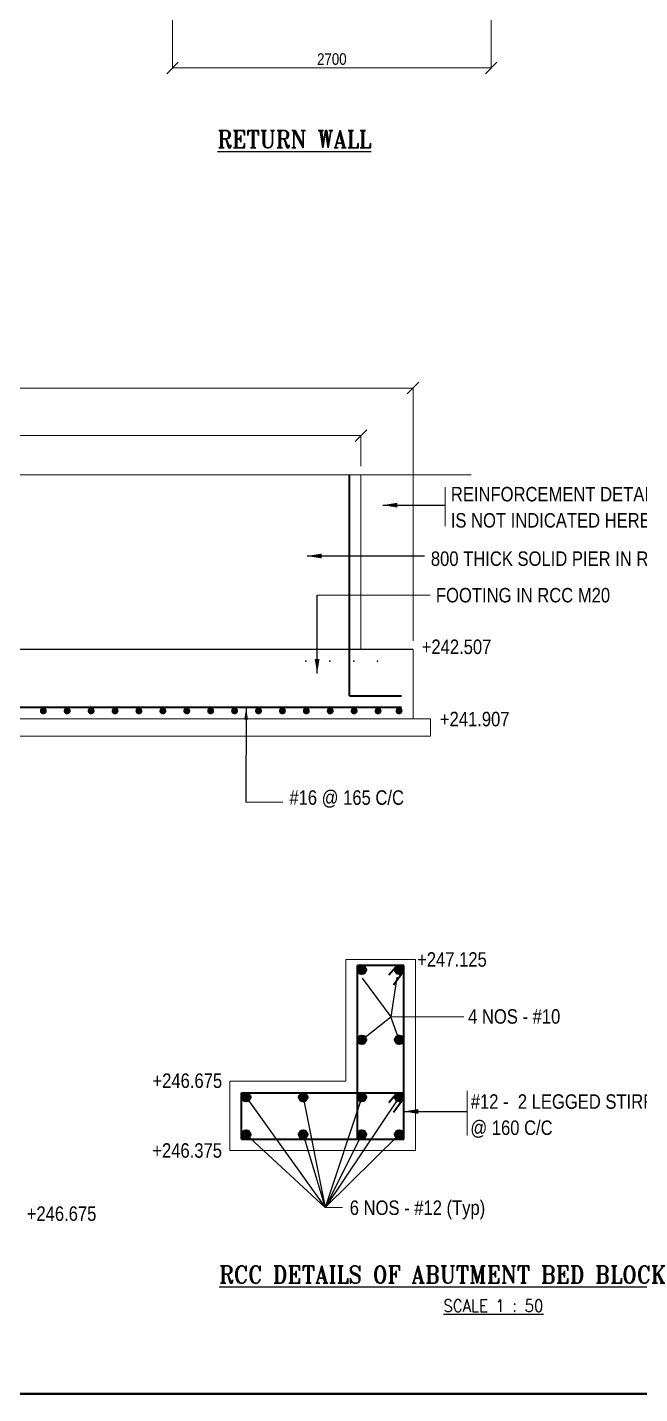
# Model space of a CAD drawing. Header units: millimetres. Extents: x 909709 to 971015, y -310804 to -265208.
# Drawn here: x 939961 to 950531, y -310804 to -287199 of the extents above; entities that cross this region are included whole.
import ezdxf
from ezdxf.enums import TextEntityAlignment as Align

# ---------------------------------------------------------------- set-up
doc = ezdxf.new("R2010")
doc.units = ezdxf.units.MM
doc.header["$LTSCALE"] = 300
doc.header["$MEASUREMENT"] = 0
for name, color, linetype, lineweight in [('DWG TEXT', 3, 'Continuous', 25), ('elevations', 7, 'Continuous', 25), ('MAIN', 7, 'Continuous', 25)]:
    doc.layers.add(name, color=color, linetype=linetype, lineweight=lineweight)
doc.layers.add('steel', color=7, linetype='Continuous')
doc.styles.add('ARIAL NARROW', font='ARIALN.TTF', dxfattribs={"height": 250})
doc.styles.add('ROMANT', font='romant')
doc.styles.get("Standard").update_dxf_attribs({"font": 'ARIALN.TTF', "height": 200})
doc.dimstyles.new('ISO-25', dxfattribs={"dimtxt": 200, "dimasz": 200, "dimexe": 1.25, "dimexo": 150, "dimgap": 50, "dimtad": 1, "dimdec": 1, "dimdsep": 46, "dimtxsty": 'Standard', "dimblk": 'OBLIQUE', "dimcen": 2.5, "dimdle": 1.25, "dimclrt": 256, "dimadec": 0, "dimazin": 0, "dimtfac": 1, "dimtdec": 1, "dimtmove": 0, "dimatfit": 3, "dimfxl": 1, "dimlwd": 15, "dimlwe": 13, "dimarcsym": 0})
doc.dimstyles.new('REIN FORCE 2', dxfattribs={"dimtxt": 250, "dimasz": 200, "dimexe": 1.25, "dimexo": 150, "dimgap": 100, "dimtad": 1, "dimdec": 1, "dimlfac": 0.5, "dimdsep": 46, "dimtxsty": 'ARIAL NARROW', "dimblk": 'OBLIQUE', "dimcen": 2.5, "dimdle": 1.25, "dimadec": 0, "dimazin": 0, "dimtfac": 1, "dimtdec": 1, "dimtmove": 0, "dimatfit": 3, "dimfxl": 1, "dimlwd": 15, "dimlwe": 13, "dimarcsym": 0})
doc.dimstyles.new('STANDARD$7', dxfattribs={"dimtxt": 2, "dimasz": 2, "dimexe": 1.25, "dimexo": 0.625, "dimtad": 1, "dimdec": 0, "dimlfac": 0.5, "dimdsep": 46, "dimtxsty": 'ARIAL NARROW', "dimcen": 2.5, "dimdle": 0.1, "dimse1": 1, "dimse2": 1, "dimadec": 0, "dimazin": 0, "dimtfac": 1, "dimtdec": 0, "dimtmove": 0, "dimatfit": 3, "dimfxl": 1, "dimtolj": 1, "dimtzin": 0, "dimarcsym": 0})

# ---------------------------------------------------------------- blocks, each defined once
blk = doc.blocks.new('_Oblique')
at = {"color": 0, "linetype": 'ByBlock', "lineweight": -2}
blk.add_line((-0.5, -0.5), (0.5, 0.5), dxfattribs=at)
blk = doc.blocks.new('*D41')
at = {"layer": 'Defpoints', "color": 0, "linetype": 'ByBlock', "transparency": 16777216}
for p in [(946620, -293431), (926820, -297947), (946620, -297947)]:
    blk.add_point(p, dxfattribs=at)
at = {"layer": 'MAIN', "color": 0, "linetype": 'Continuous', "lineweight": 15, "transparency": 16777216}
blk.add_line((926819, -293431), (946621, -293431), dxfattribs=at)
at = {"layer": 'MAIN', "color": 0, "linetype": 'ByBlock', "lineweight": 13, "transparency": 16777216}
for p, q in [((926820, -297797), (926820, -293430)), ((946620, -297797), (946620, -293430))]:
    blk.add_line(p, q, dxfattribs=at)
at = {"layer": 'MAIN', "color": 0, "linetype": 'ByBlock', "lineweight": 15, "transparency": 16777216, "xscale": 200, "yscale": 200, "zscale": 200, "rotation": 180}
blk.add_blockref('_Oblique', (926820, -293431), dxfattribs=at)
at = {"layer": 'MAIN', "color": 0, "linetype": 'ByBlock', "lineweight": 15, "transparency": 16777216, "xscale": 200, "yscale": 200, "zscale": 200}
blk.add_blockref('_Oblique', (946620, -293431), dxfattribs=at)
at = {"layer": 'MAIN', "color": 0, "linetype": 'ByBlock', "transparency": 16777216, "insert": (936720, -293203), "char_height": 250, "attachment_point": 5, "style": 'ARIAL NARROW'}
blk.add_mtext('11850', dxfattribs=at)
blk = doc.blocks.new('*D52')
at = {"layer": 'Defpoints', "color": 0, "linetype": 'ByBlock', "transparency": 16777216}
for p in [(927720, -294253), (927720, -294922), (945720, -294930)]:
    blk.add_point(p, dxfattribs=at)
at = {"layer": 'MAIN', "color": 0, "linetype": 'Continuous', "lineweight": 15, "transparency": 16777216}
blk.add_line((945721, -294253), (927719, -294253), dxfattribs=at)
at = {"layer": 'MAIN', "color": 0, "linetype": 'ByBlock', "lineweight": 13, "transparency": 16777216}
for p, q in [((927720, -294772), (927720, -294251)), ((945720, -294780), (945720, -294251))]:
    blk.add_line(p, q, dxfattribs=at)
at = {"layer": 'MAIN', "color": 0, "linetype": 'ByBlock', "lineweight": 15, "transparency": 16777216, "xscale": 200, "yscale": 200, "zscale": 200, "rotation": 180}
blk.add_blockref('_Oblique', (927720, -294253), dxfattribs=at)
at = {"layer": 'MAIN', "color": 0, "linetype": 'ByBlock', "lineweight": 15, "transparency": 16777216, "xscale": 200, "yscale": 200, "zscale": 200}
blk.add_blockref('_Oblique', (945720, -294253), dxfattribs=at)
at = {"layer": 'MAIN', "color": 0, "linetype": 'ByBlock', "transparency": 16777216, "insert": (936720, -294025), "char_height": 250, "attachment_point": 5, "style": 'ARIAL NARROW'}
blk.add_mtext('9250', dxfattribs=at)
blk = doc.blocks.new('*D95')
at = {"layer": 'Defpoints', "color": 0, "linetype": 'ByBlock', "transparency": 16777216}
for p in [(942467, -286543), (947967, -286543), (947967, -287901)]:
    blk.add_point(p, dxfattribs=at)
at = {"layer": 'DWG TEXT', "color": 0, "linetype": 'ByBlock', "lineweight": 13, "transparency": 16777216}
for p, q in [((942467, -286693), (942467, -287902)), ((947967, -286693), (947967, -287902))]:
    blk.add_line(p, q, dxfattribs=at)
at = {"layer": 'DWG TEXT', "color": 0, "linetype": 'Continuous', "lineweight": 15, "transparency": 16777216}
blk.add_line((942466, -287901), (947969, -287901), dxfattribs=at)
at = {"layer": 'DWG TEXT', "color": 0, "linetype": 'ByBlock', "lineweight": 15, "transparency": 16777216, "xscale": 200, "yscale": 200, "zscale": 200, "rotation": 180}
blk.add_blockref('_Oblique', (942467, -287901), dxfattribs=at)
at = {"layer": 'DWG TEXT', "color": 0, "linetype": 'ByBlock', "lineweight": 15, "transparency": 16777216, "xscale": 200, "yscale": 200, "zscale": 200}
blk.add_blockref('_Oblique', (947967, -287901), dxfattribs=at)
at = {"layer": 'DWG TEXT', "linetype": 'ByBlock', "transparency": 16777216, "insert": (945217, -287749), "char_height": 200, "attachment_point": 5}
blk.add_mtext('2700', dxfattribs=at)

msp = doc.modelspace()

# ---------------------------------------------------------------- hatches: boundary and pattern name
at = {"layer": 'steel', "linetype": 'ByBlock', "lineweight": 35}
for points in [[(945661.29, -303482.25), (945661.29, -303481.88, -0.41348564), (945736.29, -303407.06, -1), (945736.29, -303557.06, -0.41348564)], [(945661.29, -303482.25), (945661.29, -303481.88, -0.41348564), (945736.29, -303407.06, -1), (945736.29, -303557.06, -0.41348564)], [(946456.31, -303482.25), (946456.31, -303481.88, 0.41348564), (946381.31, -303407.06, 1), (946381.31, -303557.06, 0.41348564)], [(946456.31, -303482.25), (946456.31, -303481.88, 0.41348564), (946381.31, -303407.06, 1), (946381.31, -303557.06, 0.41348564)], [(945661.29, -304691.5), (945661.29, -304691.13, -0.41348564), (945736.29, -304616.32, -1), (945736.29, -304766.32, -0.41348564)], [(945661.29, -304691.5), (945661.29, -304691.13, -0.41348564), (945736.29, -304616.32, -1), (945736.29, -304766.32, -0.41348564)], [(946456.31, -304691.5), (946456.31, -304691.13, 0.41348564), (946381.31, -304616.32, 1), (946381.31, -304766.32, 0.41348564)], [(946456.31, -304691.5), (946456.31, -304691.13, 0.41348564), (946381.31, -304616.32, 1), (946381.31, -304766.32, 0.41348564)], [(943661.29, -305682.25), (943661.29, -305681.88, -0.41348564), (943736.29, -305607.06, -1), (943736.29, -305757.06, -0.41348564)], [(943661.29, -305682.25), (943661.29, -305681.88, -0.41348564), (943736.29, -305607.06, -1), (943736.29, -305757.06, -0.41348564)], [(944646.93, -305682.25), (944646.93, -305681.88, -0.41348564), (944721.93, -305607.06, -1), (944721.93, -305757.06, -0.41348564)], [(944646.93, -305682.25), (944646.93, -305681.88, -0.41348564), (944721.93, -305607.06, -1), (944721.93, -305757.06, -0.41348564)], [(945661.29, -305682.25), (945661.29, -305681.88, -0.41348564), (945736.29, -305607.06, -1), (945736.29, -305757.06, -0.41348564)], [(945661.29, -305682.25), (945661.29, -305681.88, -0.41348564), (945736.29, -305607.06, -1), (945736.29, -305757.06, -0.41348564)], [(946456.31, -305682.25), (946456.31, -305681.88, 0.41348564), (946381.31, -305607.06, 1), (946381.31, -305757.06, 0.41348564)], [(946456.31, -305682.25), (946456.31, -305681.88, 0.41348564), (946381.31, -305607.06, 1), (946381.31, -305757.06, 0.41348564)], [(943661.29, -306327.51), (943661.29, -306327.88, 0.41348564), (943736.29, -306402.7, 1), (943736.29, -306252.7, 0.41348564)], [(943661.29, -306327.51), (943661.29, -306327.88, 0.41348564), (943736.29, -306402.7, 1), (943736.29, -306252.7, 0.41348564)], [(944646.93, -306327.51), (944646.93, -306327.88, 0.41348564), (944721.93, -306402.7, 1), (944721.93, -306252.7, 0.41348564)], [(944646.93, -306327.51), (944646.93, -306327.88, 0.41348564), (944721.93, -306402.7, 1), (944721.93, -306252.7, 0.41348564)], [(945661.29, -306327.51), (945661.29, -306327.88, 0.41348564), (945736.29, -306402.7, 1), (945736.29, -306252.7, 0.41348564)], [(945661.29, -306327.51), (945661.29, -306327.88, 0.41348564), (945736.29, -306402.7, 1), (945736.29, -306252.7, 0.41348564)], [(946456.31, -306327.51), (946456.31, -306327.88, -0.41348564), (946381.31, -306402.7, -1), (946381.31, -306252.7, -0.41348564)], [(946456.31, -306327.51), (946456.31, -306327.88, -0.41348564), (946381.31, -306402.7, -1), (946381.31, -306252.7, -0.41348564)]]:
    msp.add_hatch(color=0, dxfattribs=at).paths.add_polyline_path(points)

# ---------------------------------------------------------------- linework, layer by layer
at = {"layer": 'DWG TEXT', "color": 0, "linetype": 'ByBlock'}
msp.add_line((946620.11, -297946.93), (926820.11, -297946.93), dxfattribs=at)
at = {"layer": 'MAIN', "color": 0, "lineweight": 9}
for p, q in [((936932.71, -294929.47), (947619.61, -294929.47)), ((946320.11, -294929.97), (946319.61, -294929.47)), ((947174.75, -295144.93), (947174.75, -295817.43)), ((944963.11, -297009.04), (946915.61, -297008.93)), ((943730.12, -300586.43), (944372.46, -300586.43)), ((946232.6, -304292.16), (947498.58, -304292.16)), ((947552.4, -305569.66), (947552.4, -306346.95)), ((945099.81, -307585.34), (945399.1, -307585.27))]:
    msp.add_line(p, q, dxfattribs=at)
at = {"layer": 'MAIN', "color": 0, "linetype": 'ByBlock', "lineweight": 18}
for p, q in [((945720.11, -297946.93), (945720.11, -294929.97)), ((946620.11, -299146.93), (946620.11, -297946.93)), ((926520.11, -299146.93), (946920.11, -299146.93)), ((946920.11, -299146.93), (946920.11, -299446.93)), ((946920.11, -299446.93), (926520.11, -299446.93)), ((946658.8, -303304.88), (945458.8, -303304.88)), ((945458.8, -305404.88), (945458.8, -303304.88)), ((946658.8, -306604.88), (946658.8, -303304.88)), ((943458.8, -305404.88), (945458.8, -305404.88)), ((943458.8, -306604.88), (943458.8, -305404.88)), ((943458.8, -306604.88), (946658.8, -306604.88))]:
    msp.add_line(p, q, dxfattribs=at)
at = {"layer": 'MAIN', "color": 0, "lineweight": 40}
msp.add_line((971014.76, -310804.47), (909708.72, -310804.47), dxfattribs=at)
at = {"layer": 'MAIN', "color": 0, "linetype": 'ByBlock'}
for p in [(944769.05, -298146.93), (945181.81, -298146.93), (945594.58, -298146.93), (946007.34, -298146.93), (940228.62, -298946.93), (940641.39, -298946.93), (941054.15, -298946.93), (941466.92, -298946.93), (941879.69, -298946.93), (942292.45, -298946.93), (942705.22, -298946.93), (943117.98, -298946.93), (943530.75, -298946.93), (943943.52, -298946.93), (944356.28, -298946.93), (944769.05, -298946.93), (945181.81, -298946.93), (945594.58, -298946.93), (946007.34, -298946.93), (946458.8, -306327.88)]:
    msp.add_point(p, dxfattribs=at)
at = {"layer": 'steel', "color": 0, "linetype": 'ByBlock', "lineweight": 35}
for p, q in [((945520.11, -298746.93), (945520.11, -294942.93)), ((945520.11, -298746.93), (946420.11, -298746.93)), ((927020.11, -298946.93), (946420.11, -298946.93)), ((946458.8, -303404.88), (945658.8, -303404.88)), ((945658.8, -306404.88), (945658.8, -303404.88)), ((946324.07, -303433.6), (946202.77, -303577.1)), ((946436.41, -303532.95), (946279, -303747.39)), ((946458.8, -306404.88), (946458.8, -303404.88)), ((943658.8, -305604.88), (946458.8, -305604.88)), ((943658.8, -306404.88), (943658.8, -305604.88)), ((946324.07, -305633.6), (946202.77, -305777.1)), ((946436.41, -305732.95), (946279, -305947.39)), ((943658.8, -306404.88), (946458.8, -306404.88))]:
    msp.add_line(p, q, dxfattribs=at)
at = {"layer": 'steel', "color": 0, "linetype": 'ByBlock', "lineweight": 35, "const_width": 60}
for points in [[(940206.27, -299008.16, -1), (940266.27, -299008.16, -1)], [(940619.03, -299008.16, -1), (940679.03, -299008.16, -1)], [(941031.8, -299008.16, -1), (941091.8, -299008.16, -1)], [(941444.57, -299008.16, -1), (941504.57, -299008.16, -1)], [(941857.33, -299008.16, -1), (941917.33, -299008.16, -1)], [(942270.1, -299008.16, -1), (942330.1, -299008.16, -1)], [(942682.86, -299008.16, -1), (942742.86, -299008.16, -1)], [(943095.63, -299008.16, -1), (943155.63, -299008.16, -1)], [(943508.4, -299008.16, -1), (943568.4, -299008.16, -1)], [(943921.16, -299008.16, -1), (943981.16, -299008.16, -1)], [(944333.93, -299008.16, -1), (944393.93, -299008.16, -1)], [(944746.69, -299008.16, -1), (944806.69, -299008.16, -1)], [(945159.46, -299008.16, -1), (945219.46, -299008.16, -1)], [(945572.22, -299008.16, -1), (945632.22, -299008.16, -1)], [(945984.99, -299008.16, -1), (946044.99, -299008.16, -1)], [(946347.83, -299008.16, -1), (946407.83, -299008.16, -1)]]:
    msp.add_lwpolyline(points, format="xyb", close=True, dxfattribs=at)
at = {"layer": 'steel', "color": 0, "linetype": 'ByBlock', "lineweight": 35}
for centre in [(945736.29, -303482.06), (945736.29, -303482.06), (946381.31, -303482.06), (946381.31, -303482.06), (945736.29, -304691.32), (945736.29, -304691.32), (946381.31, -304691.32), (946381.31, -304691.32), (943736.29, -305682.06), (943736.29, -305682.06), (944721.93, -305682.06), (944721.93, -305682.06), (945736.29, -305682.06), (945736.29, -305682.06), (946381.31, -305682.06), (946381.31, -305682.06), (943736.29, -306327.7), (943736.29, -306327.7), (944721.93, -306327.7), (944721.93, -306327.7), (945736.29, -306327.7), (945736.29, -306327.7), (946381.31, -306327.7), (946381.31, -306327.7)]:
    msp.add_circle(centre, 75, dxfattribs=at)

# ---------------------------------------------------------------- texts
at = {"color": 0, "style": 'ROMANT', "width": 0.9}
msp.add_text('%%URETURN WALL', height=300, dxfattribs=at).set_placement((943243.72, -289283.77))
for s, height, p in [('%%URCC DETAILS OF ABUTMENT BED BLOCK ', 300, (947218.93, -308896.86)), ('%%USCALE 1 : 50', 210, (948005.87, -309389.76))]:
    msp.add_text(s, height=height, dxfattribs=at).set_placement(p, align=Align.CENTER)
at = {"layer": 'DWG TEXT', "color": 0, "lineweight": 9, "style": 'ARIAL NARROW'}
msp.add_text('REINFORCEMENT DETAILS IN FOOTING', height=250, dxfattribs=at).set_placement((947271.94, -295388.97))
at = {"layer": 'DWG TEXT', "color": 0, "lineweight": 9, "char_height": 250, "attachment_point": 4, "style": 'ARIAL NARROW'}
for s, insert in [(' IS NOT INDICATED HERE FOR CLARITY', (947190.54, -295718.09)), ('800 THICK SOLID PIER IN RCC M25', (946926.53, -296380.08)), ('FOOTING IN RCC M20', (947013.86, -297011.3)), ('#16 @ 165 C/C ', (944484.18, -300531.11)), ('4 NOS - #10  ', (947569.43, -304289.03)), ('#12 -  2 LEGGED STIRRUPS ', (947615.49, -305759.24)), ('@ 160 C/C', (947608.32, -306234.85)), ('6 NOS - #12 (Typ) ', (945525.81, -307629.73))]:
    msp.add_mtext(s, dxfattribs=dict(at, insert=insert))
at = {"layer": 'elevations', "color": 0, "linetype": 'ByBlock', "style": 'ARIAL NARROW'}
msp.add_text(' +242.507', height=250, dxfattribs=at).set_placement((946689.05, -298025.99))
at = {"layer": 'elevations', "color": 0, "linetype": 'ByBlock', "char_height": 250, "width": 2930.8252, "attachment_point": 1, "style": 'ARIAL NARROW'}
for s, insert in [(' +241.907', (947002.56, -299025.06)), (' +247.125', (946609.65, -303177.79)), (' +246.675', (942041.12, -305272.34)), (' +246.375', (942038.18, -306478.04)), (' +246.675', (939870.21, -307568.92))]:
    msp.add_mtext(s, dxfattribs=dict(at, insert=insert))

# ---------------------------------------------------------------- dimensions: what is measured, and where the dimension line sits
at = {"layer": 'DWG TEXT', "color": 0, "linetype": 'ByBlock'}
dim = msp.add_linear_dim(base=(947967.43, -287900.98), p1=(942467.5, -286543.27), p2=(947967.43, -286543.27), text='2700', dimstyle='ISO-25', dxfattribs=at)
dim.commit()
dim.dimension.update_dxf_attribs({"geometry": '*D95', "text_midpoint": (945217.46, -287748.86)})
at = {"layer": 'MAIN', "color": 0, "linetype": 'ByBlock'}
for base, p1, p2, text, picture, middle in [((946620.11, -293430.89), (926820.11, -297946.93), (946620.11, -297946.93), '11850', '*D41', (936720.11, -293203.24)), ((927720.11, -294252.57), (945720.11, -294929.97), (927720.11, -294921.94), '9250', '*D52', (936720.11, -294024.93))]:
    dim = msp.add_linear_dim(base=base, p1=p1, p2=p2, text=text, dimstyle='REIN FORCE 2', dxfattribs=at)
    dim.commit()
    dim.dimension.update_dxf_attribs({"geometry": picture, "text_midpoint": middle})

# ---------------------------------------------------------------- leaders
at = {"layer": 'MAIN', "color": 0, "lineweight": 9}
for points, override in [([(946099.07, -295454.56), (947174.75, -295454.56)], {"dimtxt": 300, "dimasz": 250, "dimexe": 0.18, "dimexo": 0.0625, "dimgap": 0.09, "dimtad": 0, "dimtoh": 1, "dimlfac": 1, "dimzin": 0, "dimcen": 0.09, "dimdle": 200, "dimtdec": 4, "dimtofl": 0}), ([(944789.61, -296332.56), (946816.75, -296332.56)], {"dimtxt": 300, "dimasz": 250, "dimexe": 0.18, "dimexo": 0.0625, "dimgap": 0.09, "dimtad": 0, "dimtoh": 1, "dimlfac": 1, "dimzin": 0, "dimcen": 0.09, "dimdle": 200, "dimtdec": 4, "dimtofl": 0}), ([(944963.22, -298364.88), (944963.11, -297009.04)], {"dimtxt": 300, "dimasz": 250, "dimexe": 0.18, "dimexo": 0.0625, "dimgap": 0.09, "dimtad": 0, "dimtoh": 1, "dimlfac": 1, "dimzin": 0, "dimcen": 0.09, "dimdle": 200, "dimtdec": 4, "dimtofl": 0}), ([(943738.68, -298960.15), (943730.12, -300586.43)], {"dimtxt": 300, "dimasz": 200, "dimexe": 0.18, "dimexo": 0.0625, "dimgap": 0.09, "dimtad": 0, "dimtoh": 1, "dimlfac": 1, "dimzin": 0, "dimcen": 0.09, "dimdle": 200, "dimse1": 1, "dimse2": 1, "dimtdec": 4, "dimtofl": 0}), ([(945742.29, -303623.41), (946232.8, -304292.44)], {"dimtxt": 300, "dimasz": 100, "dimexe": 0.18, "dimexo": 0.0625, "dimgap": 0.09, "dimtad": 0, "dimtoh": 1, "dimlfac": 1, "dimzin": 0, "dimcen": 0.09, "dimdle": 200, "dimtdec": 4, "dimtofl": 0}), ([(946340.02, -303610.24), (946232.8, -304292.44)], {"dimtxt": 300, "dimasz": 100, "dimexe": 0.18, "dimexo": 0.0625, "dimgap": 0.09, "dimtad": 0, "dimtoh": 1, "dimlfac": 1, "dimzin": 0, "dimcen": 0.09, "dimdle": 200, "dimtdec": 4, "dimtofl": 0}), ([(945736.29, -304691.32), (946232.8, -304291.89)], {"dimtxt": 300, "dimasz": 100, "dimexe": 0.18, "dimexo": 0.0625, "dimgap": 0.09, "dimtad": 0, "dimtoh": 1, "dimlfac": 1, "dimzin": 0, "dimcen": 0.09, "dimdle": 200, "dimtdec": 4, "dimtofl": 0}), ([(946381.31, -304691.32), (946232.8, -304291.89)], {"dimtxt": 300, "dimasz": 100, "dimexe": 0.18, "dimexo": 0.0625, "dimgap": 0.09, "dimtad": 0, "dimtoh": 1, "dimlfac": 1, "dimzin": 0, "dimcen": 0.09, "dimdle": 200, "dimtdec": 4, "dimtofl": 0}), ([(943736.29, -305682.06), (945099.85, -307585.38)], {"dimtxt": 300, "dimasz": 100, "dimexe": 0.18, "dimexo": 0.0625, "dimgap": 0.09, "dimtad": 0, "dimtoh": 1, "dimlfac": 1, "dimzin": 0, "dimcen": 0.09, "dimdle": 200, "dimtdec": 4, "dimtofl": 0}), ([(944721.93, -305682.06), (945099.85, -307585.38)], {"dimtxt": 300, "dimasz": 100, "dimexe": 0.18, "dimexo": 0.0625, "dimgap": 0.09, "dimtad": 0, "dimtoh": 1, "dimlfac": 1, "dimzin": 0, "dimcen": 0.09, "dimdle": 200, "dimtdec": 4, "dimtofl": 0}), ([(945736.29, -305682.06), (945099.81, -307585.34)], {"dimtxt": 300, "dimasz": 100, "dimexe": 0.18, "dimexo": 0.0625, "dimgap": 0.09, "dimtad": 0, "dimtoh": 1, "dimlfac": 1, "dimzin": 0, "dimcen": 0.09, "dimdle": 200, "dimtdec": 4, "dimtofl": 0}), ([(946381.31, -305682.06), (945099.81, -307585.34)], {"dimtxt": 300, "dimasz": 100, "dimexe": 0.18, "dimexo": 0.0625, "dimgap": 0.09, "dimtad": 0, "dimtoh": 1, "dimlfac": 1, "dimzin": 0, "dimcen": 0.09, "dimdle": 200, "dimtdec": 4, "dimtofl": 0}), ([(946458.58, -305928.98), (947552.4, -305928.98)], {"dimtxt": 300, "dimasz": 250, "dimexe": 0.18, "dimexo": 0.0625, "dimgap": 0.09, "dimtad": 0, "dimtoh": 1, "dimlfac": 1, "dimzin": 0, "dimcen": 0.09, "dimdle": 200, "dimtdec": 4, "dimtofl": 0}), ([(943736.29, -306327.7), (945099.85, -307585.38)], {"dimtxt": 300, "dimasz": 100, "dimexe": 0.18, "dimexo": 0.0625, "dimgap": 0.09, "dimtad": 0, "dimtoh": 1, "dimlfac": 1, "dimzin": 0, "dimcen": 0.09, "dimdle": 200, "dimtdec": 4, "dimtofl": 0}), ([(944721.93, -306327.7), (945099.85, -307585.38)], {"dimtxt": 300, "dimasz": 100, "dimexe": 0.18, "dimexo": 0.0625, "dimgap": 0.09, "dimtad": 0, "dimtoh": 1, "dimlfac": 1, "dimzin": 0, "dimcen": 0.09, "dimdle": 200, "dimtdec": 4, "dimtofl": 0}), ([(946381.31, -306327.7), (945099.81, -307585.34)], {"dimtxt": 300, "dimasz": 100, "dimexe": 0.18, "dimexo": 0.0625, "dimgap": 0.09, "dimtad": 0, "dimtoh": 1, "dimlfac": 1, "dimzin": 0, "dimcen": 0.09, "dimdle": 200, "dimtdec": 4, "dimtofl": 0}), ([(945736.29, -306327.7), (945099.81, -307585.34)], {"dimtxt": 300, "dimasz": 100, "dimexe": 0.18, "dimexo": 0.0625, "dimgap": 0.09, "dimtad": 0, "dimtoh": 1, "dimlfac": 1, "dimzin": 0, "dimcen": 0.09, "dimdle": 200, "dimtdec": 4, "dimtofl": 0})]:
    msp.add_leader(points, dimstyle='STANDARD$7', override=override, dxfattribs=at)

doc.saveas('drawing.dxf')
